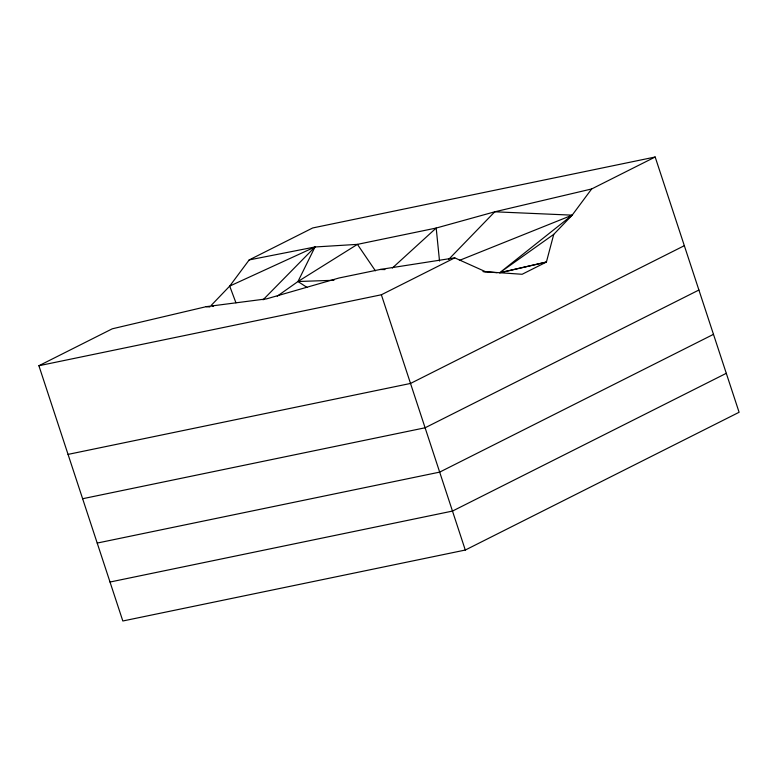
<?xml version="1.0" encoding="UTF-8"?>
<svg xmlns="http://www.w3.org/2000/svg" width="778" height="778" viewBox="0 0 778 778"><rect width="100%" height="100%" fill="white"/><g stroke="black" fill="none" stroke-linecap="round" stroke-linejoin="round"><path stroke-width="1.17" d="M485.355 271.619L454.751 257.858L380.141 269.48L339.043 277.989L266.562 298.869L206.209 306.668L112.285 328.802L38.9 365.728L122.827 620.99L465.293 550.046L739.1 412.272L655.173 157.01L591.65 188.966L572.17 215.156L553.741 234.363L546.409 262.05L522.126 274.274L482.934 271.571M277.221 296.194L297.984 281.519L315.012 246.976L357.423 244.37L436.186 228.051L494.779 211.801L591.65 188.966M655.173 157.01L312.707 227.954L249.184 259.92L229.704 286.1L211.276 305.316L213.435 306.367M448.624 259.444L494.779 211.801L572.17 215.156L499.495 272.893L553.741 234.363M263.052 299.841L315.012 246.976L249.184 259.92M392.355 268.031L436.186 228.051L439.521 261.038M307.009 287.403L297.984 281.519L357.423 244.37L375.404 270.812M38.9 365.728L381.366 294.774L454.751 257.858M684.329 245.683L410.521 383.447L68.056 454.391M698.907 290.019L425.099 427.783L82.633 498.727M713.475 334.346L439.677 472.12L97.211 543.063M726.292 373.314L452.485 511.078L110.019 582.032M315.012 246.976L229.704 286.1L235.948 302.817M459.409 260.406L572.17 215.156M500.672 272.621L546.409 262.05L500.244 272.611M297.984 281.519L333.957 280.265M380.141 269.48L384.974 269.577M206.209 306.668L209.836 306.94M483.77 271.619L497.074 272.699M381.366 294.774L465.293 550.046"/></g></svg>
